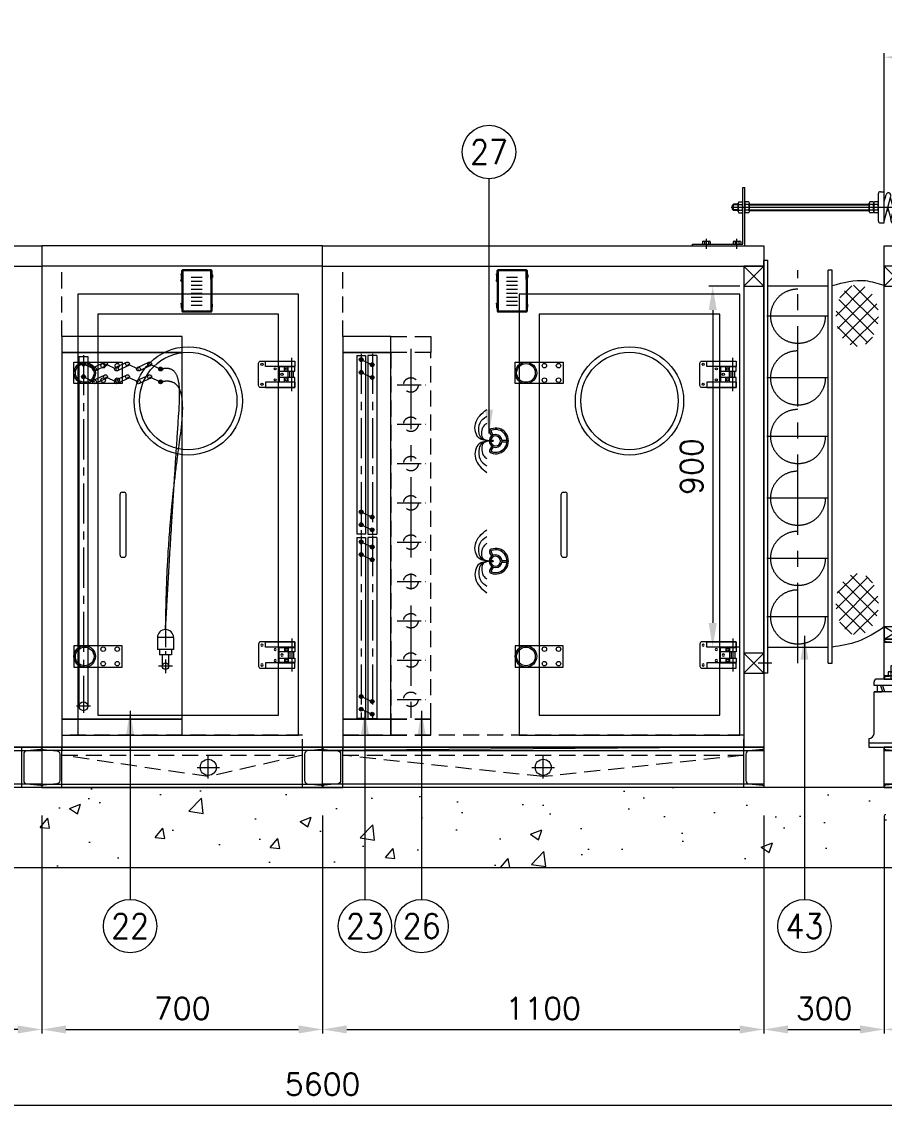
# Model space of a CAD drawing. Extents: x -421 to 20684, y -717 to 14265.
# Drawn here: x 3863 to 6013, y 1522 to 4234 of the extents above; entities that cross this region are included whole.
import ezdxf
from ezdxf.enums import TextEntityAlignment as Align

# ---------------------------------------------------------------- set-up
doc = ezdxf.new("R2010")
doc.units = 0
doc.header["$LTSCALE"] = 80
doc.header["$MEASUREMENT"] = 0
for name, pattern in [('CEN', [26, 20, -2, 2, -2]), ('CENTER', [2, 1.25, -0.25, 0.25, -0.25]), ('CENTER2', [1.125, 0.75, -0.125, 0.125, -0.125]), ('CENTERX2', [4, 2.5, -0.5, 0.5, -0.5]), ('HID', [6, 4, -2]), ('HIDDENX2', [0.75, 0.5, -0.25]), ('PHANTOM', [5, 2.5, -0.5, 0.5, -0.5, 0.5, -0.5])]:
    doc.linetypes.add(name, pattern=pattern)
doc.layers.get('0').update_dxf_attribs({"linetype": 'CONTINUOUS', "lineweight": 18})
doc.layers.get('DEFPOINTS').update_dxf_attribs({"linetype": 'CONTINUOUS', "lineweight": 18})
for name, color, linetype, lineweight in [('2', 2, 'HIDDENX2', 18), ('3', 2, 'CONTINUOUS', 18), ('ACT', 7, 'CONTINUOUS', 18), ('C', 1, 'CENTER', 18), ('CEN', 1, 'CEN', 18), ('DIM', 4, 'CONTINUOUS', 18), ('LIN', 2, 'CONTINUOUS', 18), ('PHAN', 2, 'PHANTOM', 18), ('S', 3, 'CONTINUOUS', 18), ('SOL-M-1', 4, 'CONTINUOUS', 18)]:
    doc.layers.add(name, color=color, linetype=linetype, lineweight=lineweight)
doc.styles.add('GSC', font='romans.shx', dxfattribs={"width": 0.8, "height": 4, "bigfont": 'ghs.shx'})
doc.styles.get("Standard").update_dxf_attribs({"font": 'txt.shx', "bigfont": '2hs.shx'})
doc.dimstyles.get("Standard").update_dxf_attribs({"dimscale": 0, "dimtxt": 55, "dimasz": 60, "dimexe": 10, "dimexo": 70, "dimgap": 25, "dimtad": 1, "dimdec": 0, "dimlfac": -1, "dimzin": 0, "dimdsep": 46, "dimtxsty": 'Standard', "dimcen": 0, "dimclrd": 1, "dimclre": 1, "dimadec": 0, "dimazin": 0, "dimtfac": 1, "dimtdec": 0, "dimtix": 1, "dimtmove": 1, "dimatfit": 2, "dimfxl": 0, "dimtolj": 1, "dimtzin": 0, "dimlwd": 5, "dimlwe": 5, "dimarcsym": 0})

# ---------------------------------------------------------------- blocks, each defined once
blk = doc.blocks.new('*D3')
at = {"color": 1, "linetype": 'Continuous', "lineweight": 5}
for p, q in [((5713.1, 2254.5), (5713.1, 1710.9)), ((6013.1, 2254.5), (6013.1, 1710.9)), ((5773.1, 1720.9), (5953.1, 1720.9))]:
    blk.add_line(p, q, dxfattribs=at)
at = {"color": 1, "linetype": 'Continuous'}
for points in [[(5773.1, 1730.9), (5773.1, 1710.9), (5713.1, 1720.9)], [(5953.1, 1730.9), (5953.1, 1710.9), (6013.1, 1720.9)]]:
    blk.add_solid(points, dxfattribs=at)
at = {"layer": 'DEFPOINTS', "color": 0, "linetype": 'Continuous'}
for p in [(5713.1, 2324.5), (6013.1, 2324.5), (6013.1, 1720.9)]:
    blk.add_point(p, dxfattribs=at)
at = {"color": 0, "linetype": 'Continuous', "insert": (5863.1, 1773.4), "char_height": 55, "attachment_point": 5}
blk.add_mtext('\\A1;300', dxfattribs=at)
blk = doc.blocks.new('*D7')
at = {"color": 1, "linetype": 'Continuous', "lineweight": 5}
for p, q in [((1813.1, 2254.5), (1813.1, 1521.9)), ((7413.1, 2254.5), (7413.1, 1521.9)), ((1873.1, 1531.9), (7353.1, 1531.9))]:
    blk.add_line(p, q, dxfattribs=at)
at = {"color": 1, "linetype": 'Continuous'}
for points in [[(1873.1, 1541.9), (1873.1, 1521.9), (1813.1, 1531.9)], [(7353.1, 1541.9), (7353.1, 1521.9), (7413.1, 1531.9)]]:
    blk.add_solid(points, dxfattribs=at)
at = {"layer": 'DEFPOINTS', "color": 0, "linetype": 'Continuous'}
for p in [(1813.1, 2324.5), (7413.1, 2324.5), (7413.1, 1531.9)]:
    blk.add_point(p, dxfattribs=at)
at = {"color": 0, "linetype": 'Continuous', "insert": (4613.1, 1584.4), "char_height": 55, "attachment_point": 5}
blk.add_mtext('\\A1;5600', dxfattribs=at)
blk = doc.blocks.new('*D15')
at = {"color": 1, "linetype": 'Continuous', "lineweight": 5}
for p, q in [((3913.1, 2254.5), (3913.1, 1710.9)), ((4613.1, 2254.5), (4613.1, 1710.9)), ((3973.1, 1720.9), (4553.1, 1720.9))]:
    blk.add_line(p, q, dxfattribs=at)
at = {"color": 1, "linetype": 'Continuous'}
for points in [[(3973.1, 1730.9), (3973.1, 1710.9), (3913.1, 1720.9)], [(4553.1, 1730.9), (4553.1, 1710.9), (4613.1, 1720.9)]]:
    blk.add_solid(points, dxfattribs=at)
at = {"layer": 'DEFPOINTS', "color": 0, "linetype": 'Continuous'}
for p in [(3913.1, 2324.5), (4613.1, 2324.5), (4613.1, 1720.9)]:
    blk.add_point(p, dxfattribs=at)
at = {"color": 0, "linetype": 'Continuous', "insert": (4263.1, 1773.4), "char_height": 55, "attachment_point": 5}
blk.add_mtext('\\A1;700', dxfattribs=at)
blk = doc.blocks.new('HEATPUMP-COIL')
at = {"ltscale": 30}
for points in [[(49, 925.8, 1), (58.5, 925.8, 1)], [(49, 894.1, 1), (58.5, 894.1, 1)], [(241.5, 913.1, 1), (251, 913.1, 1)], [(241.5, 881.4, 1), (251, 881.4, 1)]]:
    blk.add_hatch(color=2, dxfattribs=at).paths.add_polyline_path(points)
at = {"color": 2, "ltscale": 30}
for p, q in [((42.7, 944.1), (64.9, 944.1)), ((42.7, 944.1), (42.7, 72.4)), ((53.8, 925.8), (81.2, 913.1)), ((64.9, 944.1), (64.9, 72.4)), ((78.9, 917.2), (106.4, 929.9)), ((108.8, 925.8), (136.2, 913.1)), ((133.9, 917.2), (161.4, 929.9)), ((163.7, 925.8), (191.2, 913.1)), ((188.9, 917.2), (216.4, 929.9)), ((218.7, 925.8), (246.2, 913.1)), ((78.9, 885.5), (106.4, 898.2)), ((111.1, 921.7), (83.6, 909)), ((133.9, 885.5), (161.4, 898.2)), ((166.1, 921.7), (138.6, 909)), ((188.9, 885.5), (216.4, 898.2)), ((221.1, 921.7), (193.6, 909)), ((53.8, 894.1), (81.2, 881.4)), ((111.1, 890), (83.6, 877.3)), ((108.8, 894.1), (136.2, 881.4)), ((166.1, 890), (138.6, 877.3)), ((163.7, 894.1), (191.2, 881.4)), ((221.1, 890), (193.6, 877.3)), ((218.7, 894.1), (246.2, 881.4)), ((238.3, 243.6), (238.3, 213.6)), ((278.3, 243.6), (238.3, 243.6)), ((278.3, 243.6), (278.3, 213.6)), ((278.3, 213.6), (238.3, 213.6)), ((243.3, 213.6), (243.3, 200.5)), ((273.3, 200.5), (243.3, 200.5)), ((250.4, 200.5), (250.4, 172.4)), ((266.2, 200.5), (266.2, 172.4)), ((273.3, 213.6), (273.3, 200.5))]:
    blk.add_line(p, q, dxfattribs=at)
at = {"linetype": 'Continuous'}
for points in [[(0, 954.4), (300, 954.4), (300, 994.4), (0, 994.4)], [(0, 40), (300, 40), (300, 954.4), (0, 954.4)], [(0, 0), (300, 0), (300, 40), (0, 40)]]:
    blk.add_lwpolyline(points, close=True, dxfattribs=at)
at = {"color": 2, "ltscale": 30}
for centre, radius in [((53.8, 925.8), 4.76), ((108.8, 925.8), 4.76), ((163.7, 925.8), 4.76), ((218.7, 925.8), 4.76), ((53.8, 894.1), 4.76), ((81.2, 913.1), 4.76), ((108.8, 894.1), 4.76), ((136.2, 913.1), 4.76), ((163.7, 894.1), 4.76), ((191.2, 913.1), 4.76), ((218.7, 894.1), 4.76), ((246.2, 913.1), 4.76), ((81.2, 881.4), 4.76), ((136.2, 881.4), 4.76), ((191.2, 881.4), 4.76), ((246.2, 881.4), 4.76), ((258.3, 172.4), 7.94), ((53.8, 72.4), 11.1)]:
    blk.add_circle(centre, radius, dxfattribs=at)
blk.add_arc((258.3, 243.6), 20, 0, 180, dxfattribs=at)
at = {"color": 4, "linetype": 'CENTER', "ltscale": 30}
for points in [[(258.3, 263.6), (291.4, 801.5), (264.1, 914.4), (246.2, 913.1)], [(258.3, 263.6), (291.4, 716.3), (264.1, 882.7), (246.2, 881.4)]]:
    blk.add_spline(points, degree=3, dxfattribs=at)
at = {"layer": 'C', "linetype": 'CENTER'}
for p, q in [((53.8, 947.9), (53.8, 56)), ((276, 172.4), (240.6, 172.4)), ((71.6, 72.4), (36.1, 72.4))]:
    blk.add_line(p, q, dxfattribs=at)
at = {"layer": 'C', "linetype": 'CENTER2'}
blk.add_line((258.3, 279.3), (258.3, 155.2), dxfattribs=at)
blk = doc.blocks.new('*D17')
at = {"color": 1, "linetype": 'Continuous', "lineweight": 5}
for p, q in [((6013.1, 2254.5), (6013.1, 1710.9)), ((7413.1, 2254.5), (7413.1, 1710.9)), ((6073.1, 1720.9), (7353.1, 1720.9))]:
    blk.add_line(p, q, dxfattribs=at)
at = {"color": 1, "linetype": 'Continuous'}
for points in [[(6073.1, 1730.9), (6073.1, 1710.9), (6013.1, 1720.9)], [(7353.1, 1730.9), (7353.1, 1710.9), (7413.1, 1720.9)]]:
    blk.add_solid(points, dxfattribs=at)
at = {"layer": 'DEFPOINTS', "color": 0, "linetype": 'Continuous'}
for p in [(6013.1, 2324.5), (7413.1, 2324.5), (7413.1, 1720.9)]:
    blk.add_point(p, dxfattribs=at)
at = {"color": 0, "linetype": 'Continuous', "insert": (6713.1, 1773.4), "char_height": 55, "attachment_point": 5}
blk.add_mtext('\\A1;1400', dxfattribs=at)
blk = doc.blocks.new('*D18')
at = {"color": 1, "linetype": 'Continuous', "lineweight": 5}
for p, q in [((3213.1, 2254.5), (3213.1, 1710.9)), ((3913.1, 2254.5), (3913.1, 1710.9)), ((3853.1, 1720.9), (3273.1, 1720.9))]:
    blk.add_line(p, q, dxfattribs=at)
at = {"color": 1, "linetype": 'Continuous'}
for points in [[(3273.1, 1730.9), (3273.1, 1710.9), (3213.1, 1720.9)], [(3853.1, 1730.9), (3853.1, 1710.9), (3913.1, 1720.9)]]:
    blk.add_solid(points, dxfattribs=at)
at = {"layer": 'DEFPOINTS', "color": 0, "linetype": 'Continuous'}
for p in [(3213.1, 2324.5), (3913.1, 2324.5), (3213.1, 1720.9)]:
    blk.add_point(p, dxfattribs=at)
at = {"color": 0, "linetype": 'Continuous', "insert": (3563.1, 1773.4), "char_height": 55, "attachment_point": 5}
blk.add_mtext('\\A1;700', dxfattribs=at)
blk = doc.blocks.new('*D42')
at = {"color": 1, "linetype": 'Continuous', "lineweight": 5}
for p, q in [((5653.1, 3574.5), (5575.5, 3574.5)), ((5585.5, 3514.5), (5585.5, 2734.5)), ((5653.1, 2674.5), (5575.5, 2674.5))]:
    blk.add_line(p, q, dxfattribs=at)
at = {"color": 1, "linetype": 'Continuous'}
for points in [[(5575.5, 3514.5), (5595.5, 3514.5), (5585.5, 3574.5)], [(5575.5, 2734.5), (5595.5, 2734.5), (5585.5, 2674.5)]]:
    blk.add_solid(points, dxfattribs=at)
at = {"layer": 'DEFPOINTS', "color": 0, "linetype": 'Continuous'}
for p in [(5723.1, 3574.5), (5585.5, 2674.5), (5723.1, 2674.5)]:
    blk.add_point(p, dxfattribs=at)
at = {"color": 0, "linetype": 'Continuous', "insert": (5533, 3124.5), "char_height": 55, "attachment_point": 5, "rotation": 90}
blk.add_mtext('\\A1;900', dxfattribs=at)
blk = doc.blocks.new('SPRING MOUNT(def 50 SIDE)')
at = {"lineweight": 15}
for p, q in [((94.2, 220.9), (63.3, 220.9)), ((63.3, 220.9), (63.3, 210.6)), ((87.8, 236.1), (69.8, 236.1)), ((69.8, 234.6), (69.8, 202.7)), ((87.8, 234.6), (87.8, 202.7)), ((94.2, 220.9), (94.2, 210.6)), ((28.3, 186.5), (28.3, 196.3)), ((122.8, 202.7), (34.7, 202.7)), ((94.2, 210.6), (63.3, 210.6)), ((129.2, 186.5), (129.2, 196.3)), ((129.2, 186.5), (28.3, 186.5)), ((129.2, 170.6), (28.3, 170.6)), ((28.3, 170.6), (48.1, 170.6)), ((28.3, 67.4), (28.3, 170.6)), ((36.1, 186.5), (36.1, 170.6)), ((44.6, 186.5), (49.6, 171.8)), ((49.2, 186.5), (54.1, 171.9)), ((108.4, 186.5), (103.4, 171.9)), ((113, 186.5), (107.9, 171.8)), ((121.4, 186.5), (121.4, 170.6)), ((129.2, 67.4), (129.2, 170.6)), ((15.4, 54.6), (15.4, 32.7)), ((142.1, 32.7), (142.1, 54.6)), ((15.4, 43.7), (142.1, 43.7)), ((15.4, 32.7), (142.1, 32.7))]:
    blk.add_line(p, q, dxfattribs=at)
for centre, radius, start, end in [((66.6, 217.3), 3.64, 28.0312, 151.9688), ((78.8, 199), 22, 65.8105, 114.1895), ((91, 217.3), 3.63, 27.8855, 152.1145), ((34.7, 196.3), 6.42, 90, 180), ((34.7, 196.3), 6.42, 90, 180), ((66.6, 214.3), 3.64, 208.0312, 331.9688), ((78.8, 232.6), 22, 245.8105, 294.1895), ((91, 214.3), 3.63, 207.8855, 332.1145), ((122.8, 196.3), 6.42, 0, 90), ((15.4, 67.4), 12.8, 270, 0), ((142.1, 67.4), 12.8, 180, 270)]:
    blk.add_arc(centre, radius, start, end, dxfattribs=at)
at = {"layer": '3', "linetype": 'CENTERX2', "lineweight": 15}
blk.add_line((78.8, 257.2), (78.8, 5), dxfattribs=at)
blk = doc.blocks.new('LED LAMP')
at = {"lineweight": 0}
for p, q in [((-39.2, 91.9), (-39.2, 94.4)), ((-39.2, 94.4), (-37.5, 94.4)), ((-39.2, 91.9), (-39.2, 84.6)), ((-39.2, 91.9), (-36.9, 91.9)), ((-39.2, 84.6), (-39.2, 82.1)), ((-39.2, 84.6), (-36.9, 84.6)), ((-39.2, 82.1), (-37.5, 82.1)), ((-38.2, 91.9), (-38.2, 84.6)), ((-37.5, 94.4), (-37.5, 102.2)), ((-37.5, 91.9), (-37.5, 84.6)), ((-37.5, 81.1), (-37.5, 82.1)), ((-36.9, 84.6), (-36.9, 91.9)), ((-36.7, 101.6), (-36.7, 1.7)), ((35.5, 104.2), (-35.5, 104.2)), ((-35.4, 100.9), (-35.4, 2.4)), ((35, 103.3), (-35, 103.3)), ((-34.8, 100.9), (-34.8, 2.4)), ((34.3, 102.1), (-34.3, 102.1)), ((34.3, 101.5), (-34.3, 101.5)), ((34.8, 81.1), (34.8, 100.9)), ((35.4, 81.1), (35.4, 100.9)), ((36.7, 81.1), (36.7, 101.6)), ((37.5, 102.2), (37.5, 1.1)), ((37.5, 92), (38.6, 92)), ((37.5, 85), (38.6, 85)), ((37.8, 92), (37.8, 85)), ((38.1, 92), (38.1, 85)), ((38.9, 91.7), (38.9, 85.3)), ((-37.5, 74.1), (-37.5, 21.3)), ((34.8, 81.1), (34.8, 2.4)), ((35.4, 81.1), (35.4, 2.4)), ((36.7, 81.1), (36.7, 1.7)), ((-39.2, 18.7), (-39.2, 21.3)), ((-39.2, 21.3), (-37.5, 21.3)), ((-39.2, 18.7), (-36.9, 18.7)), ((-39.2, 18.7), (-39.2, 11.5)), ((-39.2, 11.5), (-39.2, 8.9)), ((-39.2, 11.5), (-36.9, 11.5)), ((-39.2, 8.9), (-37.5, 8.9)), ((-38.2, 11.5), (-38.2, 18.7)), ((-37.5, 11.5), (-37.5, 18.7)), ((-37.5, 8.9), (-37.5, 1.1)), ((-36.9, 18.7), (-36.9, 11.5)), ((-35, 0), (35, 0)), ((-34.3, 1.8), (34.3, 1.8)), ((-34.3, 1.3), (34.3, 1.3)), ((37.5, 18.3), (38.6, 18.3)), ((37.5, 11.3), (38.6, 11.3)), ((37.8, 11.3), (37.8, 18.3)), ((38.1, 11.3), (38.1, 18.3)), ((38.9, 11.6), (38.9, 18)), ((-35.5, -0.8), (35.5, -0.8))]:
    blk.add_line(p, q, dxfattribs=at)
at = {"linetype": 'Continuous'}
for p, q in [((-13.7, 86.1), (13.7, 86.1)), ((-13.7, 76.1), (13.7, 76.1)), ((-13.7, 66.1), (13.7, 66.1)), ((-13.7, 56.1), (13.7, 56.1)), ((-13.7, 46.1), (13.7, 46.1)), ((-13.7, 36.1), (13.7, 36.1)), ((-13.7, 26.1), (13.7, 26.1)), ((-13.7, 16.1), (13.7, 16.1))]:
    blk.add_line(p, q, dxfattribs=at)
at = {"lineweight": 0}
blk.add_circle((-38.3, 77.6), 0.839, dxfattribs=at)
for centre, radius, start, end in [((-35.5, 102.2), 1.96, 90, 180), ((-35, 101.6), 1.68, 90, 180), ((-34.3, 100.9), 1.12, 90, 180), ((-34.3, 100.9), 0.559, 90, 180), ((34.3, 100.9), 1.12, 0, 90), ((34.3, 100.9), 0.559, 0, 90), ((35, 101.6), 1.68, 0, 90), ((35.5, 102.2), 1.96, 0, 90), ((38.6, 91.7), 0.28, 0, 90), ((38.6, 85.3), 0.28, 270, 0), ((-38.3, 77.6), 1.96, 103.3424, 256.6576), ((-39.2, 81.1), 1.68, 283.3424, 0), ((-39.2, 74.1), 1.68, 0, 76.6576), ((-35.5, 1.1), 1.96, 180, 270), ((-35, 1.7), 1.68, 180, 270), ((-34.3, 2.4), 1.12, 180, 270), ((-34.3, 2.4), 0.559, 180, 270), ((34.3, 2.4), 1.12, 270, 0), ((34.3, 2.4), 0.559, 270, 0), ((35, 1.7), 1.68, 270, 0), ((35.5, 1.1), 1.96, 270, 0), ((38.6, 18), 0.28, 0, 90), ((38.6, 11.6), 0.28, 270, 0)]:
    blk.add_arc(centre, radius, start, end, dxfattribs=at)
blk = doc.blocks.new('*D56')
at = {"color": 1, "linetype": 'Continuous', "lineweight": 5}
for p, q in [((6013.1, 3744.5), (6013.1, 4155.1)), ((6463.1, 3904.5), (6463.1, 4155.1)), ((6073.1, 4145.1), (6403.1, 4145.1))]:
    blk.add_line(p, q, dxfattribs=at)
at = {"color": 1, "linetype": 'Continuous'}
for points in [[(6073.1, 4155.1), (6073.1, 4135.1), (6013.1, 4145.1)], [(6403.1, 4155.1), (6403.1, 4135.1), (6463.1, 4145.1)]]:
    blk.add_solid(points, dxfattribs=at)
at = {"layer": 'DEFPOINTS', "color": 0, "linetype": 'Continuous'}
for p in [(6463.1, 4145.1), (6463.1, 3834.5), (6013.1, 3674.5)]:
    blk.add_point(p, dxfattribs=at)
at = {"color": 0, "linetype": 'Continuous', "insert": (6238.1, 4197.6), "char_height": 55, "attachment_point": 5}
blk.add_mtext('\\A1;450', dxfattribs=at)
blk = doc.blocks.new('HTR(FRONT)')
at = {"layer": 'CEN', "lineweight": 15}
for p, q in [((618, 106.6), (83.3, 106.6)), ((35.1, 3.1), (35.1, 28.3)), ((114.4, 3.1), (114.4, 28.3)), ((603.4, 3.1), (603.4, 28.3)), ((679.3, 3.1), (679.3, 28.3))]:
    blk.add_line(p, q, dxfattribs=at)
at = {"layer": 'DIM', "lineweight": 15}
for p, q in [((106, 112.8), (88, 112.8)), ((186.6, 112.8), (179.7, 112.8)), ((215.6, 112.8), (209.5, 112.8)), ((572.4, 112.8), (273.8, 112.8)), ((600.3, 112.8), (613.7, 112.8)), ((106, 100.4), (88, 100.4)), ((169.9, 100.4), (166.6, 100.4)), ((183.3, 100.4), (183, 100.4)), ((199.7, 100.4), (196.4, 100.4)), ((228.7, 100.4), (225.4, 100.4)), ((572.4, 100.4), (273.8, 100.4)), ((600.3, 100.4), (613.7, 100.4))]:
    blk.add_line(p, q, dxfattribs=at)
at = {"layer": 'LIN', "lineweight": 15}
for p, q in [((129.1, 156.3), (133.9, 156.3)), ((129.1, 15), (129.1, 156.3)), ((158.3, 160.2), (133.9, 160.2)), ((133.9, 10.2), (133.9, 160.2)), ((158.3, 53), (158.3, 160.2)), ((189.8, 75.1), (172.9, 138.1)), ((219.6, 75.1), (202.7, 138.1)), ((236.2, 121.4), (231.7, 138.1)), ((236.2, 67.6), (236.2, 145.6)), ((245.9, 145.6), (236.2, 145.6)), ((250.8, 72.5), (250.8, 140.7)), ((588.8, 156.3), (583.9, 156.3)), ((583.9, 10.2), (583.9, 156.3)), ((588.8, 15), (588.8, 156.3)), ((87, 111.8), (89.6, 114.4)), ((87, 101.4), (87, 111.8)), ((106, 114.4), (89.6, 114.4)), ((89.6, 98.8), (89.6, 114.4)), ((106, 96.5), (106, 116.7)), ((107.8, 120.1), (115.8, 120.1)), ((107.8, 113.3), (115.8, 113.3)), ((117.5, 96.5), (117.5, 116.7)), ((119.3, 120.1), (127.3, 120.1)), ((119.3, 113.3), (127.3, 113.3)), ((158.3, 118.4), (161.7, 131.1)), ((177.5, 71.8), (160.6, 134.8)), ((187, 114.4), (179.2, 114.4)), ((183.1, 99.9), (191.5, 131.1)), ((207.3, 71.8), (190.5, 134.8)), ((216, 114.4), (209, 114.4)), ((212.5, 101.3), (220.5, 131.1)), ((236.2, 72.5), (219.5, 134.8)), ((252.6, 120.1), (260.6, 120.1)), ((252.6, 113.3), (260.6, 113.3)), ((262.3, 96.5), (262.3, 116.7)), ((264.1, 120.1), (272.1, 120.1)), ((264.1, 113.3), (272.1, 113.3)), ((273.8, 96.5), (273.8, 116.7)), ((572.4, 114.4), (273.8, 114.4)), ((572.4, 96.5), (572.4, 116.7)), ((574.2, 120.1), (582.2, 120.1)), ((574.2, 113.3), (582.2, 113.3)), ((598.5, 120.1), (590.6, 120.1)), ((598.5, 113.3), (590.6, 113.3)), ((600.3, 96.5), (600.3, 116.7)), ((600.3, 114.4), (612, 114.4)), ((612, 98.8), (612, 114.4)), ((614.6, 111.8), (612, 114.4)), ((614.6, 101.4), (614.6, 111.8)), ((87, 101.4), (89.6, 98.8)), ((106, 98.8), (89.6, 98.8)), ((107.8, 99.9), (115.8, 99.9)), ((107.8, 93.1), (115.8, 93.1)), ((119.3, 99.9), (127.3, 99.9)), ((119.3, 93.1), (127.3, 93.1)), ((161, 75.1), (158.3, 85.2)), ((160.4, 77.3), (168.2, 106.6)), ((170.3, 98.8), (166.1, 98.8)), ((189.7, 75.5), (198, 106.6)), ((200.1, 98.8), (195.9, 98.8)), ((219.1, 76.9), (227.1, 106.6)), ((229.1, 98.8), (225, 98.8)), ((252.6, 99.9), (260.6, 99.9)), ((252.6, 93.1), (260.6, 93.1)), ((264.1, 99.9), (272.1, 99.9)), ((264.1, 93.1), (272.1, 93.1)), ((572.4, 98.8), (273.8, 98.8)), ((574.2, 99.9), (582.2, 99.9)), ((574.2, 93.1), (582.2, 93.1)), ((598.5, 99.9), (590.6, 99.9)), ((598.5, 93.1), (590.6, 93.1)), ((600.3, 98.8), (612, 98.8)), ((614.6, 101.4), (612, 98.8)), ((245.9, 67.6), (236.2, 67.6)), ((158.3, 53), (133.9, 53)), ((0, 15), (129.1, 15)), ((0, 10.2), (0, 15)), ((0, 10.2), (133.9, 10.2)), ((25.5, 21.2), (25.5, 15)), ((27.9, 22), (42.2, 22)), ((30.3, 21.2), (30.3, 15)), ((39.8, 21.2), (39.8, 15)), ((44.6, 21.2), (44.6, 15)), ((104.9, 21.2), (104.9, 15)), ((107.3, 22), (121.6, 22)), ((109.7, 21.2), (109.7, 15)), ((119.2, 21.2), (119.2, 15)), ((124, 21.2), (124, 15)), ((714.4, 10.2), (583.9, 10.2)), ((714.4, 15), (588.8, 15)), ((593.9, 21.2), (593.9, 15)), ((610.6, 22), (596.2, 22)), ((598.6, 21.2), (598.6, 15)), ((608.2, 21.2), (608.2, 15)), ((613, 21.2), (613, 15)), ((669.8, 21.2), (669.8, 15)), ((686.5, 22), (672.2, 22)), ((674.5, 21.2), (674.5, 15)), ((684.1, 21.2), (684.1, 15)), ((688.9, 21.2), (688.9, 15)), ((714.4, 10.2), (714.4, 15))]:
    blk.add_line(p, q, dxfattribs=at)
at = {"layer": 'LIN', "lineweight": 15, "extrusion": (0, 0, -1)}
for centre, major_axis, ratio, start_param, end_param in [((166.8, 136.5), (3.26, 5.66), 0.940173, 3.959121, 7.100714), ((196.6, 136.5), (3.26, 5.66), 0.940173, 3.959121, 7.100714), ((225.6, 136.5), (3.28, 5.65), 0.939855, 3.955239, 7.096831), ((245.9, 140.7), (3.44, 3.44), 1, -0.785398, 0.785398), ((119.8, 106.6), (-9.72, 9.72), 1, 4.984733, 6.010841), ((110.1, 116.7), (2.9, 2.9), 1, 2.960705, 4.893277), ((113.4, 116.7), (2.9, 2.9), 1, -0.180888, 1.751684), ((103.8, 106.6), (-9.72, 9.72), 1, 1.843141, 2.869248), ((131.3, 106.6), (-9.72, 9.72), 1, 4.984733, 6.010841), ((121.6, 116.7), (-2.9, 2.9), 1, 4.531501, 6.464073), ((125, 116.7), (2.9, 2.9), 1, -0.180888, 1.751684), ((115.3, 106.6), (-9.72, 9.72), 1, 1.843141, 2.869248), ((264.6, 106.6), (-9.72, 9.72), 1, 4.984733, 6.010841), ((254.9, 116.7), (-2.9, 2.9), 1, 4.531501, 6.464073), ((258.2, 116.7), (2.9, 2.9), 1, -0.180888, 1.751684), ((248.6, 106.6), (-9.72, 9.72), 1, 1.843141, 2.869248), ((276.1, 106.6), (-9.72, 9.72), 1, 4.984733, 6.010841), ((266.4, 116.7), (2.9, 2.9), 1, 2.960705, 4.893277), ((269.7, 116.7), (-2.9, 2.9), 1, 1.389909, 3.32248), ((260.1, 106.6), (-9.72, 9.72), 1, 1.843141, 2.869248), ((586.2, 106.6), (-9.72, 9.72), 1, 4.984733, 6.010841), ((576.5, 116.7), (-2.9, 2.9), 1, 4.531501, 6.464073), ((579.8, 116.7), (-2.9, 2.9), 1, 1.389909, 3.32248), ((570.2, 106.6), (-9.72, 9.72), 1, 1.843141, 2.869248), ((602.5, 106.6), (-9.72, 9.72), 1, 4.984733, 6.010841), ((592.9, 116.7), (2.9, 2.9), 1, 2.960705, 4.893277), ((596.2, 116.7), (-2.9, 2.9), 1, 1.389909, 3.32248), ((586.6, 106.6), (-9.72, 9.72), 1, 1.843141, 2.869248), ((110.1, 96.5), (2.9, 2.9), 1, 2.960705, 4.893277), ((113.4, 96.5), (2.9, 2.9), 1, -0.180888, 1.751684), ((121.6, 96.5), (-2.9, 2.9), 1, 4.531501, 6.464073), ((125, 96.5), (2.9, 2.9), 1, -0.180888, 1.751684), ((254.9, 96.5), (-2.9, 2.9), 1, 4.531501, 6.464073), ((258.2, 96.5), (-2.9, 2.9), 1, 1.389909, 3.32248), ((266.4, 96.5), (2.9, 2.9), 1, 2.960705, 4.893277), ((269.7, 96.5), (-2.9, 2.9), 1, 1.389909, 3.32248), ((576.5, 96.5), (-2.9, 2.9), 1, 4.531501, 6.464073), ((579.8, 96.5), (2.9, 2.9), 1, -0.180888, 1.751684), ((592.9, 96.5), (2.9, 2.9), 1, 2.960705, 4.893277), ((596.2, 96.5), (2.9, 2.9), 1, -0.180888, 1.751684), ((154.9, 73.4), (-4.48, 4.48), 1, 2.094395, 3.35719), ((183.7, 73.4), (3.28, 5.65), 0.939855, 0.813646, 3.955239), ((213.5, 73.4), (3.26, 5.66), 0.940173, 0.817528, 3.959121), ((245.9, 72.5), (-3.44, 3.44), 1, 2.356194, 3.926991), ((27.9, 18.4), (-2.59, 2.59), 1, 0.074986, 1.49581), ((35.1, 8.7), (9.42, 9.42), 1, -1.15217, -0.418626), ((42.2, 18.4), (-2.59, 2.59), 1, 0.074986, 1.49581), ((107.3, 18.4), (-2.59, 2.59), 1, 0.074986, 1.49581), ((114.4, 8.7), (9.42, 9.42), 1, -1.15217, -0.418626), ((121.6, 18.4), (-2.59, 2.59), 1, 0.074986, 1.49581), ((596.2, 18.4), (-2.59, 2.59), 1, 0.074986, 1.49581), ((603.4, 8.7), (9.42, 9.42), 1, -1.15217, -0.418626), ((610.6, 18.4), (-2.59, 2.59), 1, 0.074986, 1.49581), ((672.2, 18.4), (-2.59, 2.59), 1, 0.074986, 1.49581), ((679.3, 8.7), (9.42, 9.42), 1, -1.15217, -0.418626), ((686.5, 18.4), (-2.59, 2.59), 1, 0.074986, 1.49581)]:
    blk.add_ellipse(centre, major_axis=major_axis, ratio=ratio, start_param=start_param, end_param=end_param, dxfattribs=at)
blk = doc.blocks.new('*D80')
at = {"color": 1, "linetype": 'Continuous', "lineweight": 5}
for p, q in [((4613.1, 2254.5), (4613.1, 1710.9)), ((5713.1, 2254.5), (5713.1, 1710.9)), ((4673.1, 1720.9), (5653.1, 1720.9))]:
    blk.add_line(p, q, dxfattribs=at)
at = {"color": 1, "linetype": 'Continuous'}
for points in [[(4673.1, 1730.9), (4673.1, 1710.9), (4613.1, 1720.9)], [(5653.1, 1730.9), (5653.1, 1710.9), (5713.1, 1720.9)]]:
    blk.add_solid(points, dxfattribs=at)
at = {"layer": 'DEFPOINTS', "color": 0, "linetype": 'Continuous'}
for p in [(4613.1, 2324.5), (5713.1, 2324.5), (5713.1, 1720.9)]:
    blk.add_point(p, dxfattribs=at)
at = {"color": 0, "linetype": 'Continuous', "insert": (5163.1, 1773.4), "char_height": 55, "attachment_point": 5}
blk.add_mtext('\\A1;1100', dxfattribs=at)
blk = doc.blocks.new('RHCOIL')
at = {"ltscale": 30}
for points in [[(41.5, 936.6, 1), (51, 936.6, 1)], [(69, 923.9, 1), (78.5, 923.9, 1)], [(41.5, 904.8, 1), (51, 904.8, 1)], [(69, 892.1, 1), (78.5, 892.1, 1)], [(41.5, 556.8, 1), (51, 556.8, 1)], [(69, 544.1, 1), (78.5, 544.1, 1)], [(41.5, 525, 1), (51, 525, 1)], [(69, 512.3, 1), (78.5, 512.3, 1)], [(41.5, 482.1, 1), (51, 482.1, 1)], [(69, 469.4, 1), (78.5, 469.4, 1)], [(41.5, 450.4, 1), (51, 450.4, 1)], [(69, 437.7, 1), (78.5, 437.7, 1)], [(41.5, 96.8, 1), (51, 96.8, 1)], [(69, 84.1, 1), (78.5, 84.1, 1)], [(41.5, 65.1, 1), (51, 65.1, 1)], [(69, 52.4, 1), (78.5, 52.4, 1)]]:
    blk.add_hatch(color=2, dxfattribs=at).paths.add_polyline_path(points)
at = {"color": 2, "ltscale": 30}
for p, q in [((34.9, 947.2), (57.1, 947.2)), ((34.9, 947.2), (34.9, 501.7)), ((46.2, 936.6), (73.7, 923.9)), ((57.1, 947.2), (57.1, 501.7)), ((85.1, 947.2), (62.9, 947.2)), ((62.9, 947.2), (62.9, 501.7)), ((85.1, 947.2), (85.1, 501.7)), ((46.2, 904.8), (73.7, 892.1)), ((46.2, 556.8), (73.7, 544.1)), ((46.2, 525), (73.7, 512.3)), ((57.1, 501.7), (34.9, 501.7)), ((34.9, 492.7), (57.1, 492.7)), ((34.9, 492.7), (34.9, 41.8)), ((57.1, 492.7), (57.1, 41.8)), ((62.9, 501.7), (85.1, 501.7)), ((85.1, 492.7), (62.9, 492.7)), ((62.9, 492.7), (62.9, 41.8)), ((85.1, 492.7), (85.1, 41.8)), ((46.2, 482.1), (73.7, 469.4)), ((46.2, 450.4), (73.7, 437.7)), ((46.2, 96.8), (73.7, 84.1)), ((46.2, 65.1), (73.7, 52.4)), ((57.1, 41.8), (34.9, 41.8)), ((62.9, 41.8), (85.1, 41.8))]:
    blk.add_line(p, q, dxfattribs=at)
at = {"linetype": 'Continuous'}
for points in [[(0, 954.4), (120, 954.4), (120, 994.4), (0, 994.4)], [(0, 40), (120, 40), (120, 954.4), (0, 954.4)], [(0, 0), (120, 0), (120, 40), (0, 40)]]:
    blk.add_lwpolyline(points, close=True, dxfattribs=at)
at = {"color": 2, "ltscale": 30}
for centre in [(46.2, 936.6), (73.7, 923.9), (46.2, 904.8), (73.7, 892.1), (46.2, 556.8), (73.7, 544.1), (46.2, 525), (73.7, 512.3), (46.2, 482.1), (73.7, 469.4), (46.2, 450.4), (73.7, 437.7), (46.2, 96.8), (73.7, 84.1), (46.2, 65.1), (73.7, 52.4)]:
    blk.add_circle(centre, 4.76, dxfattribs=at)
at = {"layer": 'C', "linetype": 'CENTER'}
for p, q in [((46, 951), (46, 498.4)), ((74, 951), (74, 498.4)), ((46, 496.5), (46, 38.4)), ((74, 496.5), (74, 38.4))]:
    blk.add_line(p, q, dxfattribs=at)
blk = doc.blocks.new('경첩')
at = {"layer": 'PHAN'}
blk.add_line((0, -41.4), (0, 41.4), dxfattribs=at)
at = {"layer": 'SOL-M-1'}
for p, q in [((-33, 20), (7.7, 20)), ((-33, -19.6), (-33, 20)), ((7.7, 18.9), (-30.8, 18.9)), ((-30.8, 18.9), (-30.8, -18.5)), ((-30.8, 7.9), (7.7, 7.9)), ((-17.6, 7.9), (-17.6, 18.9)), ((-8.8, -18.5), (-8.8, 18.9)), ((-4.4, -7.5), (-4.4, 7.9)), ((4.4, -7.5), (4.4, 7.9)), ((7.7, 7.9), (7.7, 18.9)), ((7.7, -19.6), (-33, -19.6)), ((7.7, -7.5), (-30.8, -7.5)), ((-30.8, -18.5), (7.7, -18.5)), ((-17.6, -18.5), (-17.6, -7.5)), ((7.7, -7.5), (4.4, -7.5)), ((7.7, -18.5), (7.7, -7.5))]:
    blk.add_line(p, q, dxfattribs=at)
blk.add_lwpolyline([(7.7, -19.6), (7.7, -32.8), (-77, -32.8, -0.414214), (-82.5, -27.3), (-82.5, 27.7, -0.414214), (-77, 33.2), (7.7, 33.2), (7.7, 20)], format="xyb", dxfattribs=at)
for points in [[(7.7, 33.2), (7.7, 20), (-64.9, 20), (-64.9, 33.2)], [(7.7, -32.8), (7.7, -19.6), (-64.9, -19.6), (-64.9, -32.8)]]:
    blk.add_lwpolyline(points, close=True, dxfattribs=at)
for centre in [(-74.2, 25), (-41.2, 14), (-24.2, 0.2), (-13.2, 13.4), (-74.2, -24.5), (-41.2, -13.5), (-13.2, -13)]:
    blk.add_circle(centre, 2.75, dxfattribs=at)
blk = doc.blocks.new('400Wx1000H(SightGlass)')
at = {"layer": 'S', "lineweight": 15}
for p, q in [((-40.1, 1100), (-40.1, 0)), ((509.9, 1100), (-40.1, 1100)), ((509.9, 0), (509.9, 1100)), ((9.9, 1050), (9.9, 50)), ((459.9, 1050), (9.9, 1050)), ((459.9, 50), (459.9, 1050)), ((64.9, 449), (64.9, 601)), ((69.9, 606), (74.9, 606)), ((79.9, 449), (79.9, 601)), ((69.9, 444), (74.9, 444)), ((9.9, 50), (459.9, 50)), ((-40.1, 0), (509.9, 0))]:
    blk.add_line(p, q, dxfattribs=at)
for points in [[(-50, 930.2), (69.9, 930.2), (69.9, 876.7), (-50, 876.7)], [(-50, 169.8), (69.9, 169.8), (69.9, 223.3), (-50, 223.3)]]:
    blk.add_lwpolyline(points, close=True, dxfattribs=at)
for centre, radius in [((234.9, 833.6), 135), ((234.9, 833.6), 121.5), ((-23.2, 903.5), 26.8), ((-23.2, 903.5), 23.3), ((22.9, 921.5), 5.52), ((58, 921.5), 5.52), ((22.9, 885.4), 5.52), ((58, 885.4), 5.52), ((-23.2, 196.5), 26.8), ((-23.2, 196.5), 23.3), ((22.9, 214.6), 5.52), ((58, 214.6), 5.52), ((22.9, 178.5), 5.52), ((58, 178.5), 5.52)]:
    blk.add_circle(centre, radius, dxfattribs=at)
for centre, start, end in [((69.9, 601), 90, 180), ((74.9, 601), 0, 90), ((69.9, 449), 180, 270), ((74.9, 449), 270, 0)]:
    blk.add_arc(centre, 5, start, end, dxfattribs=at)
at = {"lineweight": 15}
blk.add_blockref('경첩', (492.8, 899.8), dxfattribs=at)
at = {"lineweight": 15, "xscale": -1, "rotation": 180}
blk.add_blockref('경첩', (492.8, 200.2), dxfattribs=at)

msp = doc.modelspace()

# ---------------------------------------------------------------- hatches: boundary and pattern name
at = {"linetype": 'Continuous'}
h = msp.add_hatch(dxfattribs=at)
h.set_pattern_fill('AR-CONC', color=256, scale=40, style=0)
h.set_pattern_definition([(50, (-524.8, 244.14), (286.904, -25.101), [30, -330]), (355, (-524.8, 244.14), (-55.501, 300.877), [24, -264]), (100.4514, (-500.9, 242.05), (231.404, 275.776), [25.496, -280.457]), (46.184, (-524.8, 324.14), (426.896, -66.208), [45, -495]), (96.6356, (-489.22, 318.62), (373.865, 389.647), [38.244, -420.685]), (351.184, (-524.8, 324.14), (373.865, 389.647), [36, -396]), (21, (-484.8, 304.14), (238.763, -161.0476), [30, -330]), (326, (-484.8, 304.14), (97.326, 290.06), [24, -264]), (71.4514, (-464.9, 290.72), (336.089, 129.012), [25.496, -280.457]), (37.5, (-524.8, 244.14), (4.864, 133.1575), [0, -260.8, 0, -268, 0, -265]), (7.5, (-524.8, 244.14), (105.2278, 157.7647), [0, -152.8, 0, -254.8, 0, -101]), (327.5, (-614, 244.14), (213.529, -9.022), [0, -100, 0, -312, 0, -414]), (317.5, (-654, 244.14), (233.2745, 40.042), [0, -130, 0, -207.2, 0, -294])])
h.paths.add_polyline_path([(1663.1, 2124.5), (8063.1, 2124.5), (8063.1, 2324.5), (1663.1, 2324.5)])
at = {"layer": 'ACT', "linetype": 'Continuous'}
h = msp.add_hatch(dxfattribs=at)
h.set_pattern_fill('ANSI37', color=256, scale=8, angle=-90, style=0)
h.set_pattern_definition([(315, (2648.1, 9091.895), (17.96051, 17.96051), []), (45, (2648.1, 9091.895), (-17.96051, 17.96051), [])])
edge = h.paths.add_edge_path()
edge.add_ellipse((5945.5, 3500.7), major_axis=(0, 76.9), ratio=0.691358, start_angle=0, end_angle=360)
h = msp.add_hatch(dxfattribs=at)
h.set_pattern_fill('ANSI37', color=256, scale=8, angle=-90, style=0)
h.set_pattern_definition([(45, (2648.5, -2809.954), (17.96051, -17.96051), []), (315, (2648.5, -2809.954), (-17.96051, -17.96051), [])])
edge = h.paths.add_edge_path()
edge.add_ellipse((5945.9, 2781.2), major_axis=(0, -76.9), ratio=0.691358, start_angle=0, end_angle=360, ccw=False)

# ---------------------------------------------------------------- linework, layer by layer
at = {"color": 2, "linetype": 'HIDDENX2'}
for p, q in [((3963.1, 3448.9), (3963.1, 3624.5)), ((4663.1, 3448.9), (4663.1, 3624.5)), ((4328.1, 2351.3), (3963.1, 2404.5)), ((4563.1, 2404.5), (4328.1, 2351.3)), ((5163.1, 2351.3), (4663.1, 2404.5)), ((5663.1, 2404.5), (5163.1, 2351.3))]:
    msp.add_line(p, q, dxfattribs=at)
at = {"linetype": 'Continuous'}
for p, q in [((5663.1, 3624.5), (5713.1, 3624.5)), ((5663.1, 3574.5), (5713.1, 3624.5)), ((5713.1, 3574.5), (5663.1, 3624.5)), ((6063.1, 3624.5), (6013.1, 3624.5)), ((6013.1, 3574.5), (6063.1, 3624.5)), ((6063.1, 3574.5), (6013.1, 3624.5)), ((5034.7, 3201.1), (5029.8, 3209.6)), ((5038.2, 3203.1), (5033.3, 3211.6)), ((5027.8, 3189.3), (5028.3, 3189.8)), ((5027.8, 3187.5), (5028.3, 3186.9)), ((5027.9, 3189), (5038.1, 3189)), ((5027.9, 3187.8), (5038.1, 3187.8)), ((5038.1, 3189.8), (5028.3, 3189.8)), ((5038.1, 3186.9), (5028.3, 3186.9)), ((5034.7, 3175.7), (5029.8, 3167.2)), ((5038.2, 3173.7), (5033.3, 3165.2)), ((5038.1, 3189.8), (5038.1, 3189)), ((5038.1, 3186.9), (5038.1, 3187.8)), ((5060.2, 3190.4), (5072.7, 3190.4)), ((5060.2, 3186.4), (5072.7, 3186.4)), ((5034.7, 2901.1), (5029.8, 2909.6)), ((5038.2, 2903.1), (5033.3, 2911.6)), ((5027.8, 2889.3), (5028.3, 2889.8)), ((5027.8, 2887.5), (5028.3, 2886.9)), ((5027.9, 2889), (5038.1, 2889)), ((5027.9, 2887.8), (5038.1, 2887.8)), ((5038.1, 2889.8), (5028.3, 2889.8)), ((5038.1, 2886.9), (5028.3, 2886.9)), ((5034.7, 2875.7), (5029.8, 2867.2)), ((5038.1, 2889.8), (5038.1, 2889)), ((5038.1, 2886.9), (5038.1, 2887.8)), ((5060.2, 2890.4), (5072.7, 2890.4)), ((5060.2, 2886.4), (5072.7, 2886.4)), ((5038.2, 2873.7), (5033.3, 2865.2)), ((6013.1, 2694.5), (6063.1, 2724.5)), ((6063.1, 2694.5), (6013.1, 2724.5)), ((5663.1, 2609.5), (5713.1, 2659.5)), ((5713.1, 2609.5), (5663.1, 2659.5))]:
    msp.add_line(p, q, dxfattribs=at)
at = {"color": 1, "linetype": 'Continuous'}
msp.add_line((5732.6, 2634.5), (5699, 2634.5), dxfattribs=at)
at = {"linetype": 'Continuous'}
for points in [[(3263.1, 3624.5), (3913.1, 3624.5), (3913.1, 2424.5), (3263.1, 2424.5)], [(3913.1, 2424.5), (4613.1, 2424.5), (4613.1, 3624.5), (3913.1, 3624.5)], [(5663.1, 2424.5), (4613.1, 2416.5), (4613.1, 3624.5), (5663.1, 3624.5)], [(5713.1, 3624.5), (5663.1, 3624.5), (5663.1, 3574.5), (5713.1, 3574.5)], [(6063.1, 3624.5), (6013.1, 3624.5), (6013.1, 3574.5), (6063.1, 3574.5)], [(6063.1, 2724.5), (6013.1, 2724.5), (6013.1, 2694.5), (6063.1, 2694.5)], [(7413.1, 2594.5), (6013.1, 2594.5), (6013.1, 2694.5), (7413.1, 2694.5)], [(7413.1, 2602.5), (6013.1, 2602.5), (6013.1, 2686.5), (7413.1, 2686.5)], [(5713.1, 2659.5), (5663.1, 2659.5), (5663.1, 2609.5), (5713.1, 2609.5)], [(3913.1, 2324.5), (3213.1, 2324.5), (3213.1, 2424.5), (3913.1, 2424.5)], [(3913.1, 2332.5), (3213.1, 2332.5), (3213.1, 2416.5), (3913.1, 2416.5)], [(3913.1, 2324.5), (4613.1, 2324.5), (4613.1, 2424.5), (3913.1, 2424.5)], [(3913.1, 2332.5), (4613.1, 2332.5), (4613.1, 2416.5), (3913.1, 2416.5)], [(5713.1, 2324.5), (4613.1, 2324.5), (4613.1, 2424.5), (5713.1, 2424.5)], [(5713.1, 2332.5), (4613.1, 2332.5), (4613.1, 2416.5), (5713.1, 2416.5)], [(7413.1, 2324.5), (6013.1, 2324.5), (6013.1, 2424.5), (7413.1, 2424.5)], [(7413.1, 2332.5), (6013.1, 2332.5), (6013.1, 2416.5), (7413.1, 2416.5)], [(1663.1, 2124.5), (8063.1, 2124.5), (8063.1, 2324.5), (1663.1, 2324.5)]]:
    msp.add_lwpolyline(points, close=True, dxfattribs=at)
at = {"color": 2, "linetype": 'HIDDENX2'}
for points in [[(4883.1, 3408.9), (4783.1, 3408.9), (4783.1, 3448.9), (4883.1, 3448.9), (4883.1, 3408.9), (4883.1, 3408.9)], [(4883.1, 3408.9), (4783.1, 3408.9), (4783.1, 2494.5), (4883.1, 2494.5), (4883.1, 3408.9), (4883.1, 3408.9)], [(4883.1, 2494.5), (4783.1, 2494.5), (4783.1, 2454.5), (4883.1, 2454.5), (4883.1, 2494.5), (4883.1, 2494.5)]]:
    msp.add_lwpolyline(points, dxfattribs=at)
at = {"linetype": 'Continuous'}
for points in [[(6063.1, 2694.5), (6013.1, 2694.5), (6013.1, 2692.6, 0.388879), (6016.8, 2688.6), (6050.8, 2685.7, -0.388879), (6058.1, 2677.7), (6058.1, 2611.3, -0.388879), (6050.8, 2603.3), (6016.8, 2600.4, 0.388879), (6013.1, 2596.4), (6013.1, 2594.5), (6063.1, 2594.5), (6063.1, 2694.5)], [(3863.1, 2424.5), (3913.1, 2424.5), (3913.1, 2422.6, -0.388879), (3909.5, 2418.6), (3875.4, 2415.7, 0.388879), (3868.1, 2407.7), (3868.1, 2341.3, 0.388879), (3875.4, 2333.3), (3909.5, 2330.4, -0.388879), (3913.1, 2326.4), (3913.1, 2324.5), (3863.1, 2324.5), (3863.1, 2424.5)], [(3963.1, 2424.5), (3913.1, 2424.5), (3913.1, 2422.6, 0.388879), (3916.8, 2418.6), (3950.8, 2415.7, -0.388879), (3958.1, 2407.7), (3958.1, 2341.3, -0.388879), (3950.8, 2333.3), (3916.8, 2330.4, 0.388879), (3913.1, 2326.4), (3913.1, 2324.5), (3963.1, 2324.5), (3963.1, 2424.5)], [(4563.1, 2424.5), (4613.1, 2424.5), (4613.1, 2422.6, -0.388879), (4609.5, 2418.6), (4575.4, 2415.7, 0.388879), (4568.1, 2407.7), (4568.1, 2341.3, 0.388879), (4575.4, 2333.3), (4609.5, 2330.4, -0.388879), (4613.1, 2326.4), (4613.1, 2324.5), (4563.1, 2324.5), (4563.1, 2424.5)], [(4663.1, 2424.5), (4613.1, 2424.5), (4613.1, 2422.6, 0.388879), (4616.8, 2418.6), (4650.8, 2415.7, -0.388879), (4658.1, 2407.7), (4658.1, 2341.3, -0.388879), (4650.8, 2333.3), (4616.8, 2330.4, 0.388879), (4613.1, 2326.4), (4613.1, 2324.5), (4663.1, 2324.5), (4663.1, 2424.5)], [(5663.1, 2424.5), (5713.1, 2424.5), (5713.1, 2422.6, -0.388879), (5709.5, 2418.6), (5675.4, 2415.7, 0.388879), (5668.1, 2407.7), (5668.1, 2341.3, 0.388879), (5675.4, 2333.3), (5709.5, 2330.4, -0.388879), (5713.1, 2326.4), (5713.1, 2324.5), (5663.1, 2324.5), (5663.1, 2424.5)], [(6063.1, 2424.5), (6013.1, 2424.5), (6013.1, 2422.6, 0.388879), (6016.8, 2418.6), (6050.8, 2415.7, -0.388879), (6058.1, 2407.7), (6058.1, 2341.3, -0.388879), (6050.8, 2333.3), (6016.8, 2330.4, 0.388879), (6013.1, 2326.4), (6013.1, 2324.5), (6063.1, 2324.5), (6063.1, 2424.5)]]:
    msp.add_lwpolyline(points, format="xyb", dxfattribs=at)
at = {"color": 2, "linetype": 'HIDDENX2'}
for points in [[(3963.1, 2404.5), (4563.1, 2404.5), (4563.1, 2454.5), (3963.1, 2454.5)], [(4663.1, 2404.5), (5663.1, 2404.5), (5663.1, 2454.5), (4663.1, 2454.5)]]:
    msp.add_lwpolyline(points, close=True, dxfattribs=at)
at = {"color": 3, "linetype": 'HIDDENX2'}
for centre in [(4833.1, 3328), (4833.1, 3230), (4833.1, 3132), (4833.1, 3034), (4833.1, 2936), (4833.1, 2838), (4833.1, 2740), (4833.1, 2642), (4833.1, 2544)]:
    msp.add_circle(centre, 18.2, dxfattribs=at)
at = {"linetype": 'Continuous'}
for centre in [(4328.1, 2374.5), (5163.1, 2374.5)]:
    msp.add_circle(centre, 20, dxfattribs=at)
for centre, radius, start, end in [((5044.4, 3188.4), 16, 182.2924, 177.7076), ((5035.1, 3212.6), 6.09, 111.1923, 209.5947), ((5044.4, 3188.4), 12.4, 182.9585, 177.0415), ((5044.4, 3188.4), 32, 249.0358, 110.9642), ((5035.4, 3212.8), 2.4, 110.2569, 210), ((5044.4, 3188.4), 28.4, 249.7431, 110.2569), ((5027.9, 3189.2), 0.16, 134.0593, 270), ((5027.9, 3187.6), 0.16, 90, 225.9407), ((5035.1, 3164.2), 6.09, 150.4053, 248.8077), ((5035.4, 3164), 2.4, 150, 249.7431), ((5044.4, 2888.4), 16, 182.2924, 177.7076), ((5035.1, 2912.6), 6.09, 111.1923, 209.5947), ((5044.4, 2888.4), 32, 249.0358, 110.9642), ((5035.4, 2912.8), 2.4, 110.2569, 210), ((5044.4, 2888.4), 28.4, 249.7431, 110.2569), ((5027.9, 2889.2), 0.16, 134.0593, 270), ((5027.9, 2887.6), 0.16, 90, 225.9407), ((5044.4, 2888.4), 12.4, 182.9585, 177.0415), ((5035.1, 2864.2), 6.09, 150.4053, 248.8077), ((5035.4, 2864), 2.4, 150, 249.7431)]:
    msp.add_arc(centre, radius, start, end, dxfattribs=at)
for points in [[(5028.3, 3188.4), (5003.3, 3195.4), (4993.9, 3231.2), (5022.1, 3267.1)], [(5028.3, 3188.4), (5009.2, 3194.9), (5003.6, 3206.8), (5005.6, 3233.8), (5022.1, 3250.5)], [(5028.3, 3188.4), (5013.2, 3194.4), (5010.2, 3206.2), (5013.7, 3223.6), (5022.1, 3233.1)], [(5028.3, 3188.4), (5003.3, 3181.4), (4993.9, 3145.5), (5022.1, 3109.6)], [(5028.3, 3188.4), (5009.2, 3181.9), (5003.6, 3170), (5005.6, 3143), (5022.1, 3126.2)], [(5028.3, 3188.4), (5013.2, 3182.4), (5010.2, 3170.6), (5013.7, 3153.2), (5022.1, 3143.6)], [(5028.3, 2888.4), (5003.3, 2895.4), (4993.9, 2931.2), (5022.1, 2967.1)], [(5028.3, 2888.4), (5009.2, 2894.9), (5003.6, 2906.8), (5005.6, 2933.8), (5022.1, 2950.5)], [(5028.3, 2888.4), (5013.2, 2894.4), (5010.2, 2906.2), (5013.7, 2923.6), (5022.1, 2933.1)], [(5028.3, 2888.4), (5003.3, 2881.4), (4993.9, 2845.5), (5022.1, 2809.6)], [(5028.3, 2888.4), (5009.2, 2881.9), (5003.6, 2870), (5005.6, 2843), (5022.1, 2826.2)], [(5028.3, 2888.4), (5013.2, 2882.4), (5010.2, 2870.6), (5013.7, 2853.2), (5022.1, 2843.6)]]:
    msp.add_spline(points, degree=3, dxfattribs=at)
at = {"layer": '2', "linetype": 'ByBlock'}
for p, q in [((5713.1, 2609.5), (5713.1, 3639.5)), ((5713.1, 3639.5), (5723.1, 3639.5)), ((5723.1, 2609.5), (5723.1, 3639.5)), ((5873.1, 2634.5), (5873.1, 3614.5)), ((5883.1, 3614.5), (5873.1, 3614.5)), ((5883.1, 2634.5), (5883.1, 3614.5)), ((5873.1, 3574.5), (5723.1, 3574.5)), ((5723.1, 2674.5), (5873.1, 2674.5)), ((5873.1, 2634.5), (5883.1, 2634.5)), ((5723.1, 2609.5), (5713.1, 2609.5))]:
    msp.add_line(p, q, dxfattribs=at)
at = {"layer": '2', "linetype": 'Continuous'}
msp.add_lwpolyline([(7413.1, 2694.5), (6013.1, 2694.5), (6013.1, 3674.5), (7413.1, 3674.5)], close=True, dxfattribs=at)
at = {"layer": '2', "linetype": 'HID'}
for centre in [(5798.1, 3499.5), (5798.1, 3345.6), (5798.1, 3199.5), (5798.1, 3045.6), (5798.1, 2895.6), (5798.1, 2749.5)]:
    msp.add_circle(centre, 68, dxfattribs=at)
at = {"layer": 'ACT', "color": 4, "linetype": 'Continuous'}
for centre in [(5027.9, 3908.9), (4133.2, 1978.7), (4718.6, 1978.7), (4859.7, 1978.7), (5814.3, 1978.7)]:
    msp.add_circle(centre, 66.6, dxfattribs=at)
at = {"layer": 'ACT', "linetype": 'Continuous'}
for points in [[(6013.1, 3575.7), (5966.1, 3587.3), (5883.1, 3575.2)], [(6013.1, 2724.5), (5947, 2688.4), (5883.1, 2674.5)]]:
    msp.add_spline(points, degree=3, dxfattribs=at)
at = {"layer": 'CEN', "linetype": 'CENTERX2'}
for p, q in [((5798.1, 2634.5), (5798.1, 3614.5)), ((5870.9, 3499.5), (5720.3, 3499.5)), ((4833.1, 3417.9), (4833.1, 2486.5)), ((5870.9, 3345.6), (5720.3, 3345.6)), ((5870.9, 3199.5), (5720.3, 3199.5)), ((5870.9, 3045.6), (5720.3, 3045.6)), ((5870.9, 2895.6), (5720.3, 2895.6)), ((5870.9, 2749.5), (5720.3, 2749.5))]:
    msp.add_line(p, q, dxfattribs=at)
at = {"layer": 'CEN', "color": 1, "linetype": 'CENTER2'}
for p, q in [((4799.1, 3328), (4869.4, 3328)), ((4799.1, 3230), (4869.4, 3230)), ((4799.1, 3132), (4869.4, 3132)), ((4799.1, 3034), (4869.4, 3034)), ((4799.1, 2936), (4869.4, 2936)), ((4799.1, 2838), (4869.4, 2838)), ((4799.1, 2740), (4869.4, 2740)), ((4799.1, 2642), (4869.4, 2642)), ((4799.1, 2544), (4869.4, 2544))]:
    msp.add_line(p, q, dxfattribs=at)
at = {"layer": 'CEN', "linetype": 'CENTER'}
for p, q in [((4328.1, 2346.3), (4328.1, 2402.7)), ((5163.1, 2346.3), (5163.1, 2402.7)), ((4300, 2374.5), (4356.3, 2374.5)), ((5135, 2374.5), (5191.3, 2374.5))]:
    msp.add_line(p, q, dxfattribs=at)
at = {"layer": 'LIN', "linetype": 'Continuous'}
for points in [[(3213.1, 3674.5), (3913.1, 3674.5), (3913.1, 2424.5), (3213.1, 2424.5)], [(3913.1, 2424.5), (4613.1, 2424.5), (4613.1, 3674.5), (3913.1, 3674.5)], [(5713.1, 2424.5), (4613.1, 2424.5), (4613.1, 3674.5), (5713.1, 3674.5)]]:
    msp.add_lwpolyline(points, close=True, dxfattribs=at)

# ---------------------------------------------------------------- block references
at = {"linetype": 'Continuous'}
for name, p in [('LED LAMP', (4299.5, 3511)), ('LED LAMP', (5085.6, 3511)), ('400Wx1000H(SightGlass)', (4043.2, 2454.5)), ('400Wx1000H(SightGlass)', (5143.2, 2454.5)), ('HEATPUMP-COIL', (3963.1, 2454.5)), ('RHCOIL', (4663.1, 2454.5)), ('SPRING MOUNT(def 50 SIDE)', (5959.4, 2391.8))]:
    msp.add_blockref(name, p, dxfattribs=at)
at = {"layer": 'ACT', "linetype": 'Continuous', "xscale": -1}
msp.add_blockref('HTR(FRONT)', (6249.3, 3664.3), dxfattribs=at)

# ---------------------------------------------------------------- texts
at = {"style": 'GSC', "width": 0.9}
for s, p in [('27', (5027.9, 3908.9)), ('22', (4133.2, 1978.7)), ('23', (4718.6, 1978.7)), ('26', (4859.7, 1978.7)), ('43', (5814.3, 1978.7))]:
    msp.add_text(s, height=61.37, dxfattribs=at).set_placement(p, align=Align.MIDDLE)

# ---------------------------------------------------------------- dimensions: what is measured, and where the dimension line sits
at = {"linetype": 'Continuous'}
for base, p1, p2, picture, middle in [((6463.1, 4145.1), (6013.1, 3674.5), (6463.1, 3834.5), '*D56', (6238.1, 4197.6)), ((7413.1, 1531.9), (1813.1, 2324.5), (7413.1, 2324.5), '*D7', (4613.1, 1584.4)), ((3213.1, 1720.9), (3913.1, 2324.5), (3213.1, 2324.5), '*D18', (3563.1, 1773.4)), ((4613.1, 1720.9), (3913.1, 2324.5), (4613.1, 2324.5), '*D15', (4263.1, 1773.4)), ((5713.1, 1720.9), (4613.1, 2324.5), (5713.1, 2324.5), '*D80', (5163.1, 1773.4)), ((6013.1, 1720.9), (5713.1, 2324.5), (6013.1, 2324.5), '*D3', (5863.1, 1773.4)), ((7413.1, 1720.9), (6013.1, 2324.5), (7413.1, 2324.5), '*D17', (6713.1, 1773.4))]:
    dim = msp.add_linear_dim(base=base, p1=p1, p2=p2, dimstyle='Standard', override={"dimscale": 1}, dxfattribs=at)
    dim.commit()
    dim.dimension.update_dxf_attribs({"geometry": picture, "text_midpoint": middle})
dim = msp.add_linear_dim(base=(5585.5, 2674.5), p1=(5723.1, 3574.5), p2=(5723.1, 2674.5), angle=90, dimstyle='Standard', override={"dimscale": 1}, dxfattribs=at)
dim.commit()
dim.dimension.update_dxf_attribs({"geometry": '*D42', "text_midpoint": (5533, 3124.5)})

# ---------------------------------------------------------------- leaders
for points in [[(5027.9, 3206.6), (5027.9, 3842.3)], [(5814.3, 2702.6), (5814.3, 2045.3)], [(4133.2, 2515.7), (4133.2, 2045.3)], [(4718.6, 2515.7), (4718.6, 2045.3)], [(4859.7, 2515.7), (4859.7, 2045.3)]]:
    msp.add_leader(points, dimstyle='Standard', override={"dimscale": 1})

doc.saveas('drawing.dxf')
